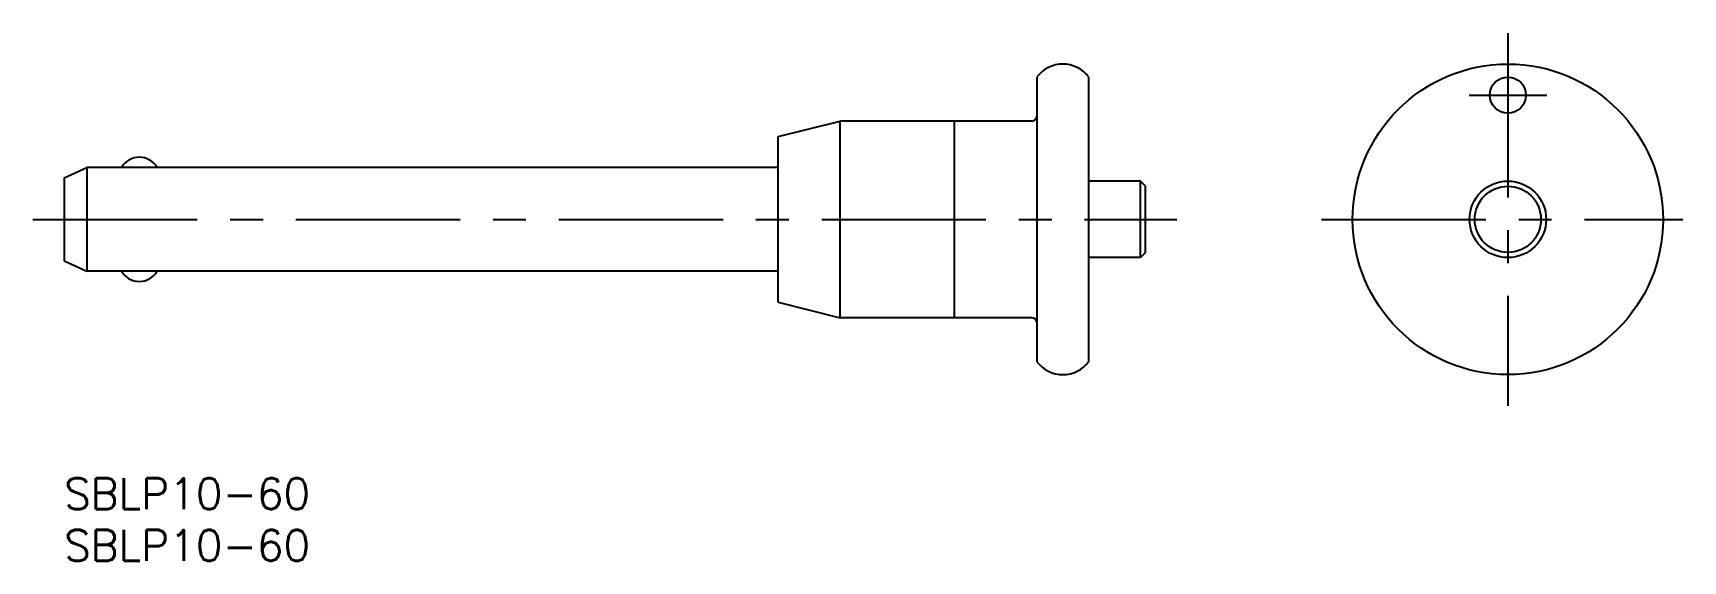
# Model space of a CAD drawing. Extents: x -3 to 156, y -8 to 43.
import ezdxf

# ---------------------------------------------------------------- set-up
doc = ezdxf.new("R2010")
doc.units = 0
doc.header["$LTSCALE"] = 0.5
doc.linetypes.add('CENTER', pattern=[50.8, 31.75, -6.35, 6.35, -6.35])
for name, color, linetype in [('MSM_CENTER', 1, 'CENTER'), ('MSM_CONTINUOUS', 7, 'CONTINUOUS'), ('MSM_PART_NUMBER', 7, 'CONTINUOUS')]:
    doc.layers.add(name, color=color, linetype=linetype)
doc.styles.get("Standard").update_dxf_attribs({"font": 'txt.shx', "height": 3, "bigfont": 'bigfont.shx'})

# ---------------------------------------------------------------- blocks, each defined once
blk = doc.blocks.new('*U10')
at = {"layer": 'MSM_PART_NUMBER'}
blk.add_text('SBLP10-60', height=3, dxfattribs=at).set_placement((0, -3))
blk = doc.blocks.new('*U11')
at = {"layer": 'MSM_PART_NUMBER'}
blk.add_text('SBLP10-60', height=3, dxfattribs=at).set_placement((0, -8))

msp = doc.modelspace()

# ---------------------------------------------------------------- linework, layer by layer
at = {"layer": 'MSM_CENTER'}
for p, q in [((139.5, 43), (139.5, 7)), ((135.75, 37), (143.25, 37)), ((-3, 25), (107.5, 25)), ((121.5, 25), (156.42, 25))]:
    msp.add_line(p, q, dxfattribs=at)
at = {"layer": 'MSM_CONTINUOUS'}
for p, q in [((94, 38.75), (94, 11.25)), ((99, 11.25), (99, 38.75)), ((69, 33), (75, 34.5)), ((93.5, 34.5), (75, 34.5)), ((75, 15.5), (75, 34.5)), ((86, 34.5), (86, 15.5)), ((69, 17), (69, 33)), ((0, 29.02), (2.2, 30)), ((0, 29.02), (0, 20.98)), ((69, 30), (2.2, 30)), ((2.2, 30), (2.2, 20)), ((104, 28.7), (99, 28.7)), ((104.5, 28.2), (104, 28.7)), ((104, 21.3), (104, 28.7)), ((104.5, 21.8), (104.5, 28.2)), ((0, 20.98), (2.2, 20)), ((104, 21.3), (99, 21.3)), ((104.5, 21.8), (104, 21.3)), ((69, 20), (2.2, 20)), ((69, 17), (75, 15.5)), ((93.5, 15.5), (75, 15.5))]:
    msp.add_line(p, q, dxfattribs=at)
for centre, radius in [((139.5, 25), 15), ((139.5, 37), 1.75), ((139.5, 25), 3.7), ((139.5, 25), 3.2)]:
    msp.add_circle(centre, radius, dxfattribs=at)
for centre, radius, start, end in [((96.5, 36.88), 3.12, 36.8455, 143.1545), ((93.5, 35), 0.5, 270, 0), ((7.27, 29), 2, 30, 150), ((7.27, 21), 2, 210, 330), ((93.5, 15), 0.5, 0, 90), ((96.5, 13.12), 3.12, 216.8455, 323.1545)]:
    msp.add_arc(centre, radius, start, end, dxfattribs=at)

# ---------------------------------------------------------------- block references
for name in ['*U10', '*U11']:
    msp.add_blockref(name, (0, 0), dxfattribs=at)

doc.saveas('drawing.dxf')
